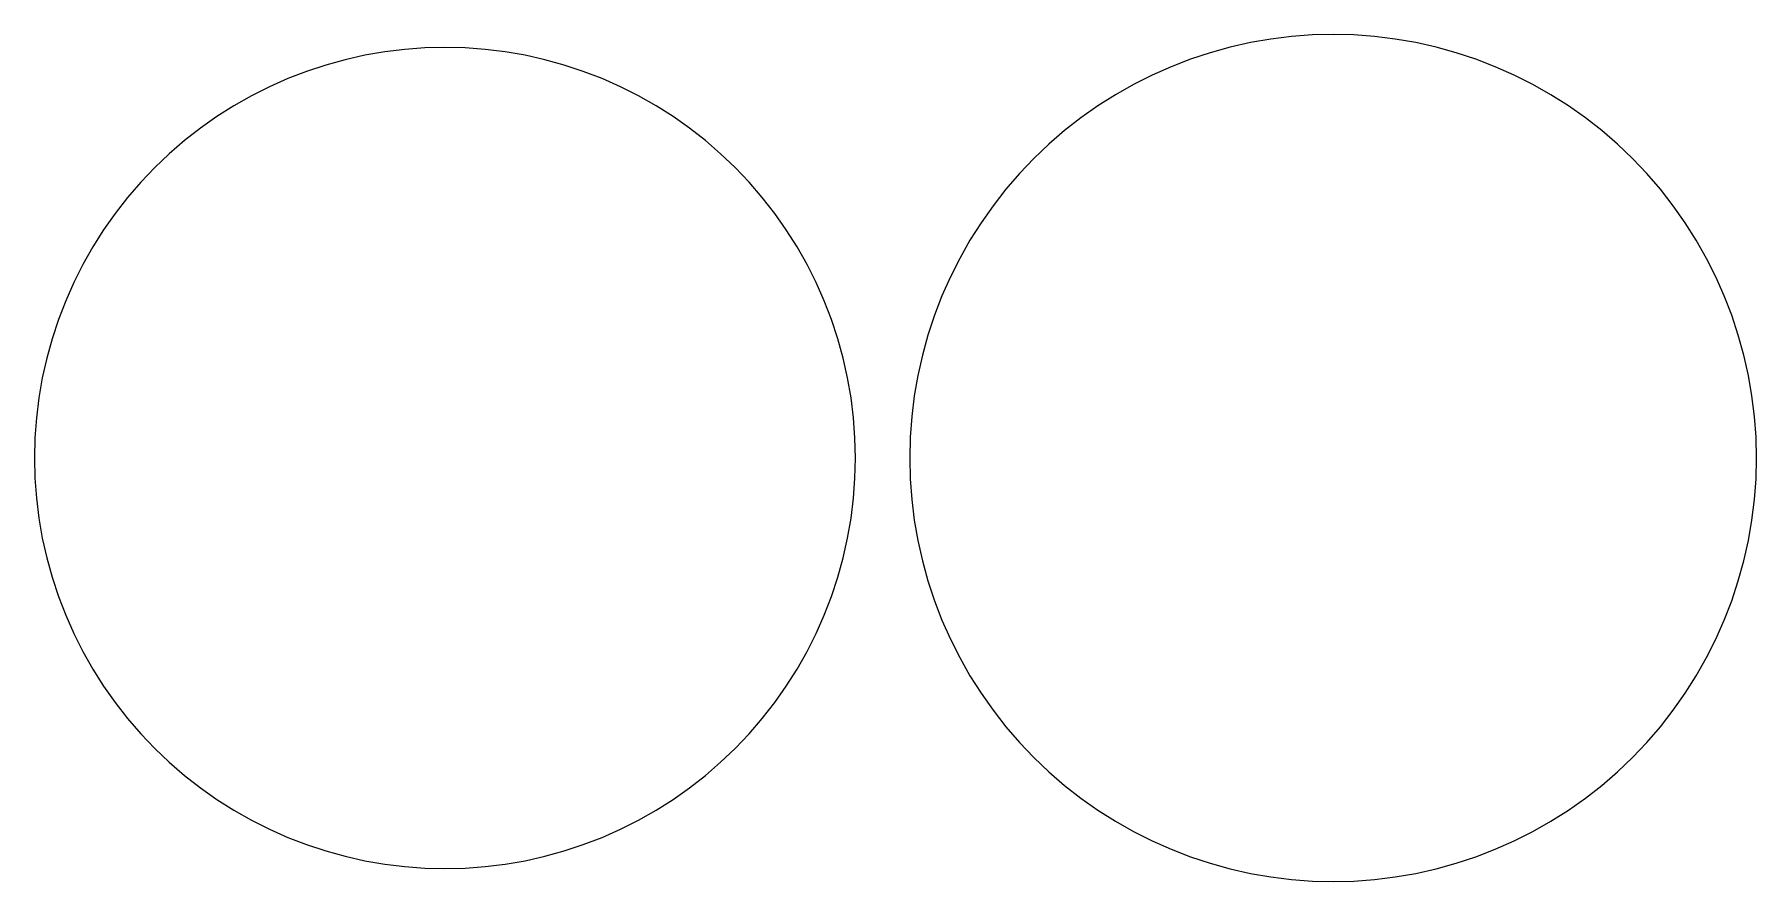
# Model space of a CAD drawing. Header units: metres. Extents: x -40 to 127, y -41 to 41.
import ezdxf

# ---------------------------------------------------------------- set-up
doc = ezdxf.new("R2010")
doc.units = ezdxf.units.M

msp = doc.modelspace()

# ---------------------------------------------------------------- linework, layer by layer
for p, q in [((78.0013, 40.2122), (76.0378, 39.7713)), ((79.984, 40.5562), (78.0013, 40.2122)), ((81.9813, 40.8026), (79.984, 40.5562)), ((83.9882, 40.9506), (81.9813, 40.8026)), ((86, 41), (83.9882, 40.9506)), ((88.0118, 40.9506), (86, 41)), ((90.0187, 40.8026), (88.0118, 40.9506)), ((92.0159, 40.5562), (90.0187, 40.8026)), ((93.9987, 40.2122), (92.0159, 40.5562)), ((95.9622, 39.7713), (93.9987, 40.2122)), ((-9.65845, 38.5587), (-11.5388, 38.0384)), ((-7.75484, 38.9862), (-9.65845, 38.5587)), ((-5.83253, 39.3198), (-7.75484, 38.9862)), ((-3.89618, 39.5586), (-5.83253, 39.3198)), ((-1.95044, 39.7021), (-3.89618, 39.5586)), ((0, 39.75), (-1.95044, 39.7021)), ((1.95044, 39.7021), (0, 39.75)), ((3.89618, 39.5586), (1.95044, 39.7021)), ((5.83253, 39.3198), (3.89618, 39.5586)), ((7.75484, 38.9862), (5.83253, 39.3198)), ((9.65845, 38.5587), (7.75484, 38.9862)), ((11.5388, 38.0384), (9.65845, 38.5587)), ((72.1875, 38.6033), (70.31, 37.8791)), ((74.0983, 39.2345), (72.1875, 38.6033)), ((76.0378, 39.7713), (74.0983, 39.2345)), ((97.9017, 39.2345), (95.9622, 39.7713)), ((99.8125, 38.6033), (97.9017, 39.2345)), ((101.69, 37.8791), (99.8125, 38.6033)), ((-15.2117, 36.7242), (-16.9953, 35.9336)), ((-13.3914, 37.4264), (-15.2117, 36.7242)), ((-11.5388, 38.0384), (-13.3914, 37.4264)), ((13.3914, 37.4264), (11.5388, 38.0384)), ((15.2117, 36.7242), (13.3914, 37.4264)), ((16.9953, 35.9336), (15.2117, 36.7242)), ((68.4702, 37.0636), (66.6727, 36.1588)), ((70.31, 37.8791), (68.4702, 37.0636)), ((103.53, 37.0636), (101.69, 37.8791)), ((105.327, 36.1588), (103.53, 37.0636)), ((-18.738, 35.0564), (-20.4356, 34.0947)), ((-16.9953, 35.9336), (-18.738, 35.0564)), ((18.738, 35.0564), (16.9953, 35.9336)), ((20.4356, 34.0947), (18.738, 35.0564)), ((64.9218, 35.1669), (63.2216, 34.0902)), ((66.6727, 36.1588), (64.9218, 35.1669)), ((107.078, 35.1669), (105.327, 36.1588)), ((108.778, 34.0902), (107.078, 35.1669)), ((-20.4356, 34.0947), (-22.0839, 33.0509)), ((22.0839, 33.0509), (20.4356, 34.0947)), ((63.2216, 34.0902), (61.5763, 32.9315)), ((110.424, 32.9315), (108.778, 34.0902)), ((-23.679, 31.9275), (-25.2171, 30.7272)), ((-22.0839, 33.0509), (-23.679, 31.9275)), ((23.679, 31.9275), (22.0839, 33.0509)), ((25.2171, 30.7272), (23.679, 31.9275)), ((59.9899, 31.6934), (58.4661, 30.379)), ((61.5763, 32.9315), (59.9899, 31.6934)), ((112.01, 31.6934), (110.424, 32.9315)), ((113.534, 30.379), (112.01, 31.6934)), ((-25.2171, 30.7272), (-26.6945, 29.4528)), ((26.6945, 29.4528), (25.2171, 30.7272)), ((58.4661, 30.379), (57.0086, 28.9914)), ((114.991, 28.9914), (113.534, 30.379)), ((-26.6945, 29.4528), (-28.1075, 28.1075)), ((28.1075, 28.1075), (26.6945, 29.4528)), ((57.0086, 28.9914), (55.621, 27.5339)), ((116.379, 27.5339), (114.991, 28.9914)), ((-29.4528, 26.6945), (-30.7272, 25.2171)), ((-28.1075, 28.1075), (-29.4528, 26.6945)), ((29.4528, 26.6945), (28.1075, 28.1075)), ((30.7272, 25.2171), (29.4528, 26.6945)), ((55.621, 27.5339), (54.3066, 26.0101)), ((117.693, 26.0101), (116.379, 27.5339)), ((-30.7272, 25.2171), (-31.9275, 23.679)), ((31.9275, 23.679), (30.7272, 25.2171)), ((54.3066, 26.0101), (53.0685, 24.4237)), ((118.932, 24.4237), (117.693, 26.0101)), ((-31.9275, 23.679), (-33.0509, 22.0839)), ((33.0509, 22.0839), (31.9275, 23.679)), ((53.0685, 24.4237), (51.9097, 22.7784)), ((120.09, 22.7784), (118.932, 24.4237)), ((-33.0509, 22.0839), (-34.0947, 20.4356)), ((34.0947, 20.4356), (33.0509, 22.0839)), ((51.9097, 22.7784), (50.8331, 21.0782)), ((121.167, 21.0782), (120.09, 22.7784)), ((-34.0947, 20.4356), (-35.0564, 18.738)), ((35.0564, 18.738), (34.0947, 20.4356)), ((50.8331, 21.0782), (49.8412, 19.3273)), ((122.159, 19.3273), (121.167, 21.0782)), ((-35.0564, 18.738), (-35.9336, 16.9953)), ((35.9336, 16.9953), (35.0564, 18.738)), ((49.8412, 19.3273), (48.9364, 17.5298)), ((123.064, 17.5298), (122.159, 19.3273)), ((-35.9336, 16.9953), (-36.7242, 15.2117)), ((36.7242, 15.2117), (35.9336, 16.9953)), ((48.9364, 17.5298), (48.1209, 15.69)), ((123.879, 15.69), (123.064, 17.5298)), ((-36.7242, 15.2117), (-37.4264, 13.3914)), ((37.4264, 13.3914), (36.7242, 15.2117)), ((48.1209, 15.69), (47.3967, 13.8125)), ((124.603, 13.8125), (123.879, 15.69)), ((-37.4264, 13.3914), (-38.0384, 11.5388)), ((38.0384, 11.5388), (37.4264, 13.3914)), ((47.3967, 13.8125), (46.7654, 11.9017)), ((125.235, 11.9017), (124.603, 13.8125)), ((46.7654, 11.9017), (46.2287, 9.96217)), ((125.771, 9.96217), (125.235, 11.9017)), ((-38.0384, 11.5388), (-38.5587, 9.65845)), ((38.5587, 9.65845), (38.0384, 11.5388)), ((-38.5587, 9.65845), (-38.9862, 7.75484)), ((38.9862, 7.75484), (38.5587, 9.65845)), ((46.2287, 9.96217), (45.7878, 7.9987)), ((126.212, 7.9987), (125.771, 9.96217)), ((-38.9862, 7.75484), (-39.3198, 5.83253)), ((39.3198, 5.83253), (38.9862, 7.75484)), ((45.7878, 7.9987), (45.4438, 6.01595)), ((126.556, 6.01595), (126.212, 7.9987)), ((-39.3198, 5.83253), (-39.5586, 3.89618)), ((39.5586, 3.89618), (39.3198, 5.83253)), ((45.4438, 6.01595), (45.1974, 4.01869)), ((126.803, 4.01869), (126.556, 6.01595)), ((-39.5586, 3.89618), (-39.7021, 1.95044)), ((39.7021, 1.95044), (39.5586, 3.89618)), ((45.1974, 4.01869), (45.0494, 2.01176)), ((126.951, 2.01176), (126.803, 4.01869)), ((-39.7021, 1.95044), (-39.75, 0)), ((39.75, 0), (39.7021, 1.95044)), ((45.0494, 2.01176), (45, 0)), ((127, 0), (126.951, 2.01176)), ((-39.75, 0), (-39.7021, -1.95044)), ((39.7021, -1.95044), (39.75, 0)), ((45, 0), (45.0494, -2.01176)), ((126.951, -2.01176), (127, 0)), ((-39.7021, -1.95044), (-39.5586, -3.89618)), ((39.5586, -3.89618), (39.7021, -1.95044)), ((45.0494, -2.01176), (45.1974, -4.01869)), ((126.803, -4.01869), (126.951, -2.01176)), ((-39.5586, -3.89618), (-39.3198, -5.83253)), ((39.3198, -5.83253), (39.5586, -3.89618)), ((45.1974, -4.01869), (45.4438, -6.01595)), ((126.556, -6.01595), (126.803, -4.01869)), ((-39.3198, -5.83253), (-38.9862, -7.75484)), ((38.9862, -7.75484), (39.3198, -5.83253)), ((45.4438, -6.01595), (45.7878, -7.9987)), ((126.212, -7.9987), (126.556, -6.01595)), ((-38.9862, -7.75484), (-38.5587, -9.65845)), ((38.5587, -9.65845), (38.9862, -7.75484)), ((45.7878, -7.9987), (46.2287, -9.96217)), ((125.771, -9.96217), (126.212, -7.9987)), ((-38.5587, -9.65845), (-38.0384, -11.5388)), ((38.0384, -11.5388), (38.5587, -9.65845)), ((46.2287, -9.96217), (46.7654, -11.9017)), ((125.235, -11.9017), (125.771, -9.96217)), ((-38.0384, -11.5388), (-37.4264, -13.3914)), ((37.4264, -13.3914), (38.0384, -11.5388)), ((46.7654, -11.9017), (47.3967, -13.8125)), ((124.603, -13.8125), (125.235, -11.9017)), ((-37.4264, -13.3914), (-36.7242, -15.2117)), ((36.7242, -15.2117), (37.4264, -13.3914)), ((47.3967, -13.8125), (48.1209, -15.69)), ((123.879, -15.69), (124.603, -13.8125)), ((-36.7242, -15.2117), (-35.9336, -16.9953)), ((35.9336, -16.9953), (36.7242, -15.2117)), ((48.1209, -15.69), (48.9364, -17.5298)), ((123.064, -17.5298), (123.879, -15.69)), ((-35.9336, -16.9953), (-35.0564, -18.738)), ((35.0564, -18.738), (35.9336, -16.9953)), ((48.9364, -17.5298), (49.8412, -19.3273)), ((122.159, -19.3273), (123.064, -17.5298)), ((-35.0564, -18.738), (-34.0947, -20.4356)), ((34.0947, -20.4356), (35.0564, -18.738)), ((49.8412, -19.3273), (50.8331, -21.0782)), ((121.167, -21.0782), (122.159, -19.3273)), ((-34.0947, -20.4356), (-33.0509, -22.0839)), ((33.0509, -22.0839), (34.0947, -20.4356)), ((50.8331, -21.0782), (51.9097, -22.7784)), ((120.09, -22.7784), (121.167, -21.0782)), ((-33.0509, -22.0839), (-31.9275, -23.679)), ((31.9275, -23.679), (33.0509, -22.0839)), ((51.9097, -22.7784), (53.0685, -24.4237)), ((118.932, -24.4237), (120.09, -22.7784)), ((-31.9275, -23.679), (-30.7272, -25.2171)), ((30.7272, -25.2171), (31.9275, -23.679)), ((53.0685, -24.4237), (54.3066, -26.0101)), ((117.693, -26.0101), (118.932, -24.4237)), ((-30.7272, -25.2171), (-29.4528, -26.6945)), ((29.4528, -26.6945), (30.7272, -25.2171)), ((54.3066, -26.0101), (55.621, -27.5339)), ((116.379, -27.5339), (117.693, -26.0101)), ((-29.4528, -26.6945), (-28.1075, -28.1075)), ((-28.1075, -28.1075), (-26.6945, -29.4528)), ((26.6945, -29.4528), (28.1075, -28.1075)), ((28.1075, -28.1075), (29.4528, -26.6945)), ((55.621, -27.5339), (57.0086, -28.9914)), ((114.991, -28.9914), (116.379, -27.5339)), ((-26.6945, -29.4528), (-25.2171, -30.7272)), ((25.2171, -30.7272), (26.6945, -29.4528)), ((57.0086, -28.9914), (58.4661, -30.379)), ((113.534, -30.379), (114.991, -28.9914)), ((-25.2171, -30.7272), (-23.679, -31.9275)), ((23.679, -31.9275), (25.2171, -30.7272)), ((58.4661, -30.379), (59.9899, -31.6934)), ((112.01, -31.6934), (113.534, -30.379)), ((-23.679, -31.9275), (-22.0839, -33.0509)), ((-22.0839, -33.0509), (-20.4356, -34.0947)), ((20.4356, -34.0947), (22.0839, -33.0509)), ((22.0839, -33.0509), (23.679, -31.9275)), ((59.9899, -31.6934), (61.5763, -32.9315)), ((61.5763, -32.9315), (63.2216, -34.0902)), ((108.778, -34.0902), (110.424, -32.9315)), ((110.424, -32.9315), (112.01, -31.6934)), ((-20.4356, -34.0947), (-18.738, -35.0564)), ((18.738, -35.0564), (20.4356, -34.0947)), ((63.2216, -34.0902), (64.9218, -35.1669)), ((107.078, -35.1669), (108.778, -34.0902)), ((-18.738, -35.0564), (-16.9953, -35.9336)), ((-16.9953, -35.9336), (-15.2117, -36.7242)), ((15.2117, -36.7242), (16.9953, -35.9336)), ((16.9953, -35.9336), (18.738, -35.0564)), ((64.9218, -35.1669), (66.6727, -36.1588)), ((66.6727, -36.1588), (68.4702, -37.0636)), ((103.53, -37.0636), (105.327, -36.1588)), ((105.327, -36.1588), (107.078, -35.1669)), ((-15.2117, -36.7242), (-13.3914, -37.4264)), ((-13.3914, -37.4264), (-11.5388, -38.0384)), ((-11.5388, -38.0384), (-9.65845, -38.5587)), ((9.65845, -38.5587), (11.5388, -38.0384)), ((11.5388, -38.0384), (13.3914, -37.4264)), ((13.3914, -37.4264), (15.2117, -36.7242)), ((68.4702, -37.0636), (70.31, -37.8791)), ((70.31, -37.8791), (72.1875, -38.6033)), ((99.8125, -38.6033), (101.69, -37.8791)), ((101.69, -37.8791), (103.53, -37.0636)), ((-9.65845, -38.5587), (-7.75484, -38.9862)), ((-7.75484, -38.9862), (-5.83253, -39.3198)), ((-5.83253, -39.3198), (-3.89618, -39.5586)), ((-3.89618, -39.5586), (-1.95044, -39.7021)), ((-1.95044, -39.7021), (0, -39.75)), ((0, -39.75), (1.95044, -39.7021)), ((1.95044, -39.7021), (3.89618, -39.5586)), ((3.89618, -39.5586), (5.83253, -39.3198)), ((5.83253, -39.3198), (7.75484, -38.9862)), ((7.75484, -38.9862), (9.65845, -38.5587)), ((72.1875, -38.6033), (74.0983, -39.2345)), ((74.0983, -39.2345), (76.0378, -39.7713)), ((76.0378, -39.7713), (78.0013, -40.2122)), ((93.9987, -40.2122), (95.9622, -39.7713)), ((95.9622, -39.7713), (97.9017, -39.2345)), ((97.9017, -39.2345), (99.8125, -38.6033)), ((78.0013, -40.2122), (79.984, -40.5562)), ((79.984, -40.5562), (81.9813, -40.8026)), ((81.9813, -40.8026), (83.9882, -40.9506)), ((83.9882, -40.9506), (86, -41)), ((86, -41), (88.0118, -40.9506)), ((88.0118, -40.9506), (90.0187, -40.8026)), ((90.0187, -40.8026), (92.0159, -40.5562)), ((92.0159, -40.5562), (93.9987, -40.2122))]:
    msp.add_line(p, q)

doc.saveas('drawing.dxf')
